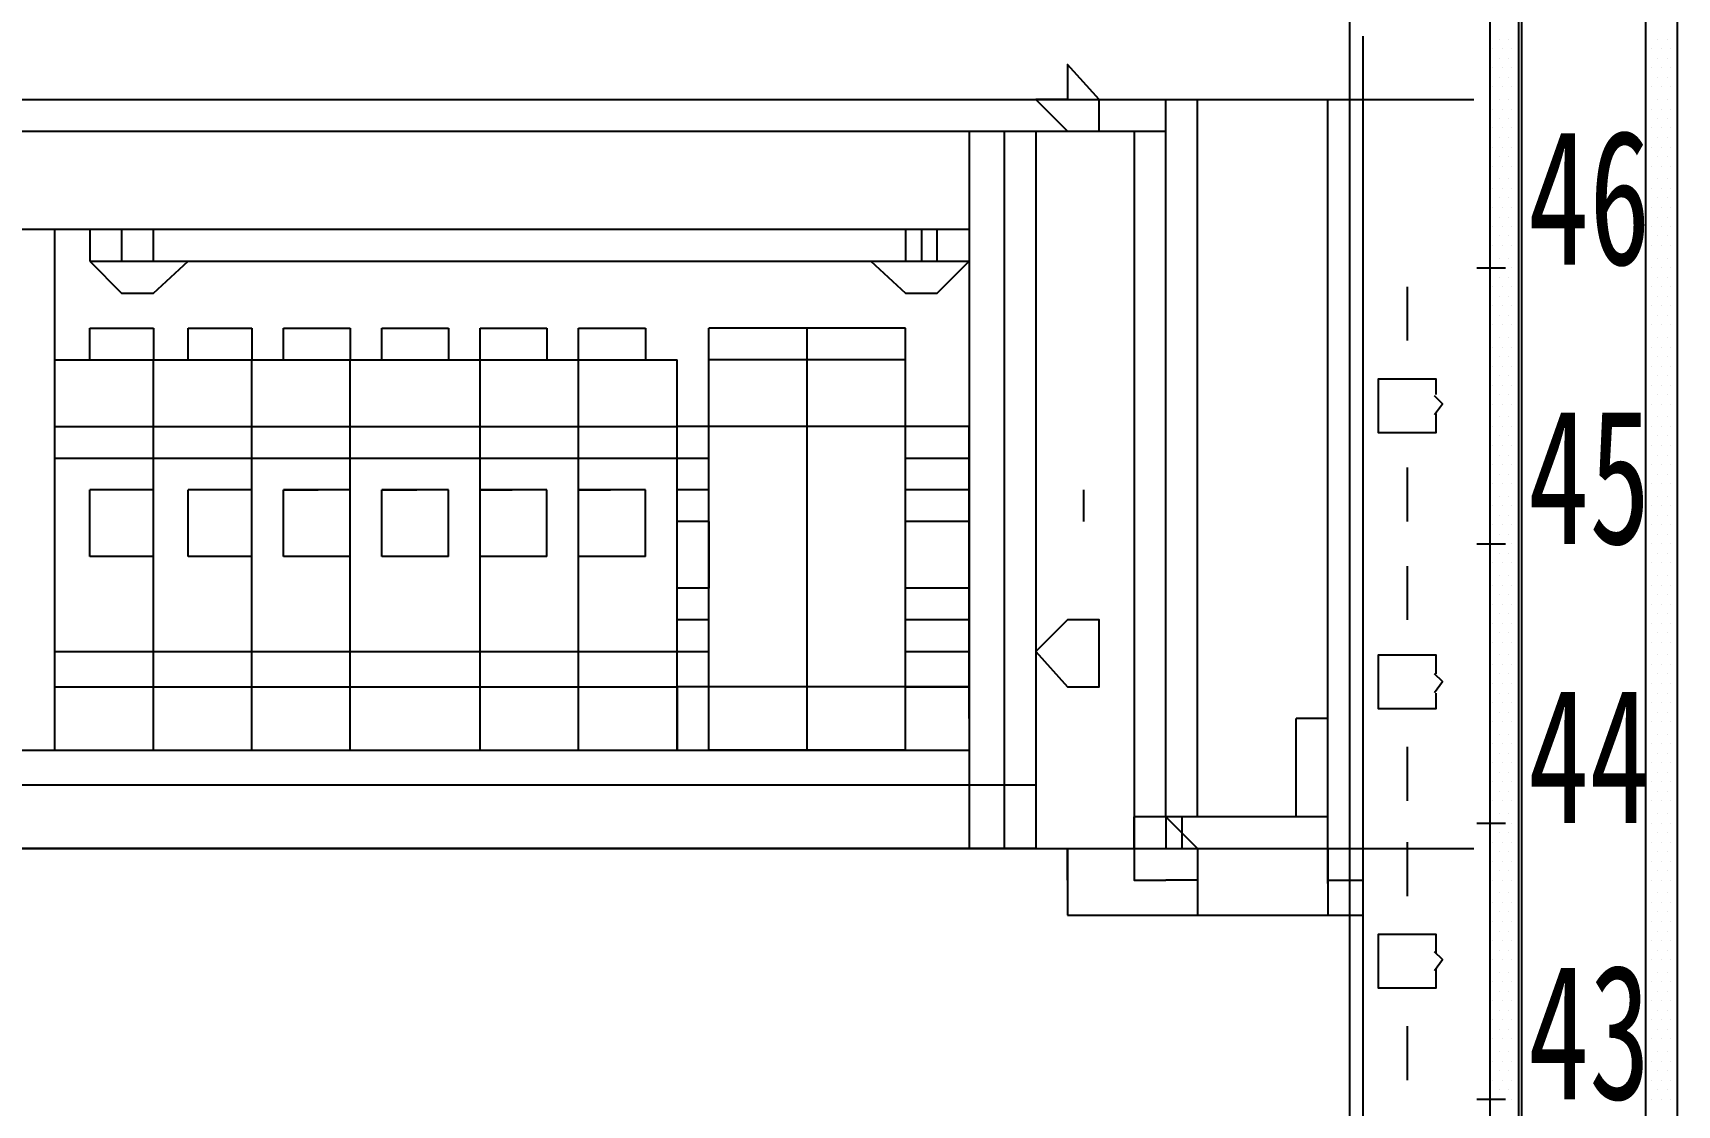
# Model space of a CAD drawing. Header units: metres. Extents: x 17 to 1264, y 17 to 859.
# Drawn here: x 403.2 to 477.8, y 651 to 699.7 of the extents above; entities that cross this region are included whole.
import ezdxf

# ---------------------------------------------------------------- set-up
doc = ezdxf.new("R2010")
doc.units = ezdxf.units.M
for name, color, linetype in [('LINES', 7, 'Continuous'), ('POLYLINES', 4, 'Continuous'), ('RECTS', 7, 'Continuous'), ('TEXTS', 3, 'Continuous')]:
    doc.layers.add(name, color=color, linetype=linetype)

msp = doc.modelspace()

# ---------------------------------------------------------------- linework, layer by layer
at = {"layer": 'LINES'}
for p, q in [((462.95, 121.54), (462.95, 716.83)), ((469.43, 698.98), (469.43, 698.98)), ((469.72, 699.41), (469.72, 699.41)), ((469.87, 698.98), (469.87, 698.98)), ((470.15, 699.41), (470.15, 699.41)), ((470.3, 698.98), (470.3, 698.98)), ((470.59, 699.41), (470.59, 699.41)), ((476.35, 699.41), (476.35, 699.41)), ((476.63, 698.98), (476.63, 698.98)), ((476.92, 699.41), (476.92, 699.41)), ((477.07, 698.98), (477.07, 698.98)), ((477.35, 699.41), (477.35, 699.41)), ((477.5, 698.98), (477.5, 698.98)), ((469.72, 698.54), (469.72, 698.54)), ((470.15, 698.54), (470.15, 698.54)), ((470.59, 698.54), (470.59, 698.54)), ((476.35, 698.54), (476.35, 698.54)), ((476.92, 698.54), (476.92, 698.54)), ((477.35, 698.54), (477.35, 698.54)), ((469.43, 698.11), (469.43, 698.11)), ((469.72, 697.68), (469.72, 697.68)), ((469.87, 698.11), (469.87, 698.11)), ((470.15, 697.68), (470.15, 697.68)), ((470.3, 698.11), (470.3, 698.11)), ((470.59, 697.68), (470.59, 697.68)), ((476.35, 697.68), (476.35, 697.68)), ((476.63, 698.11), (476.63, 698.11)), ((476.92, 697.68), (476.92, 697.68)), ((477.07, 698.11), (477.07, 698.11)), ((477.35, 697.68), (477.35, 697.68)), ((477.5, 698.11), (477.5, 698.11)), ((316.65, 696.67), (468.57, 696.67)), ((316.94, 696.67), (467.99, 696.67)), ((454.6, 664.13), (454.6, 696.67)), ((456.04, 664.13), (456.04, 696.67)), ((461.95, 661.1), (461.95, 696.67)), ((469.43, 697.25), (469.43, 697.25)), ((469.72, 696.67), (469.72, 696.67)), ((469.87, 697.25), (469.87, 697.25)), ((470.15, 696.67), (470.15, 696.67)), ((470.3, 697.25), (470.3, 697.25)), ((470.59, 696.67), (470.59, 696.67)), ((476.35, 696.67), (476.35, 696.67)), ((476.63, 697.25), (476.63, 697.25)), ((476.92, 696.67), (476.92, 696.67)), ((477.07, 697.25), (477.07, 697.25)), ((477.35, 696.67), (477.35, 696.67)), ((477.5, 697.25), (477.5, 697.25)), ((469.43, 696.24), (469.43, 696.24)), ((469.87, 696.24), (469.87, 696.24)), ((470.3, 696.24), (470.3, 696.24)), ((476.63, 696.24), (476.63, 696.24)), ((477.07, 696.24), (477.07, 696.24)), ((477.5, 696.24), (477.5, 696.24)), ((330.33, 695.23), (453.16, 695.23)), ((331.77, 695.23), (453.16, 695.23)), ((445.67, 695.23), (445.67, 662.69)), ((447.26, 695.23), (447.26, 662.69)), ((448.7, 695.23), (454.6, 695.23)), ((448.7, 695.23), (448.7, 662.69)), ((453.16, 695.23), (453.16, 662.69)), ((469.43, 695.38), (469.43, 695.38)), ((469.72, 695.81), (469.72, 695.81)), ((469.87, 695.38), (469.87, 695.38)), ((470.15, 695.81), (470.15, 695.81)), ((470.3, 695.38), (470.3, 695.38)), ((470.59, 695.81), (470.59, 695.81)), ((476.35, 695.81), (476.35, 695.81)), ((476.63, 695.38), (476.63, 695.38)), ((476.92, 695.81), (476.92, 695.81)), ((477.07, 695.38), (477.07, 695.38)), ((477.35, 695.81), (477.35, 695.81)), ((477.5, 695.38), (477.5, 695.38)), ((469.43, 694.51), (469.43, 694.51)), ((469.72, 694.94), (469.72, 694.94)), ((469.87, 694.51), (469.87, 694.51)), ((470.15, 694.94), (470.15, 694.94)), ((470.3, 694.51), (470.3, 694.51)), ((470.59, 694.94), (470.59, 694.94)), ((476.35, 694.94), (476.35, 694.94)), ((476.63, 694.51), (476.63, 694.51)), ((476.92, 694.94), (476.92, 694.94)), ((477.07, 694.51), (477.07, 694.51)), ((477.35, 694.94), (477.35, 694.94)), ((477.5, 694.51), (477.5, 694.51)), ((469.43, 693.65), (469.43, 693.65)), ((469.72, 694.08), (469.72, 694.08)), ((469.87, 693.65), (469.87, 693.65)), ((470.15, 694.08), (470.15, 694.08)), ((470.3, 693.65), (470.3, 693.65)), ((470.59, 694.08), (470.59, 694.08)), ((476.35, 694.08), (476.35, 694.08)), ((476.63, 693.65), (476.63, 693.65)), ((476.92, 694.08), (476.92, 694.08)), ((477.07, 693.65), (477.07, 693.65)), ((477.35, 694.08), (477.35, 694.08)), ((477.5, 693.65), (477.5, 693.65)), ((469.72, 693.07), (469.72, 693.07)), ((470.15, 693.07), (470.15, 693.07)), ((470.59, 693.07), (470.59, 693.07)), ((476.35, 693.07), (476.35, 693.07)), ((476.92, 693.07), (476.92, 693.07)), ((477.35, 693.07), (477.35, 693.07)), ((469.43, 692.64), (469.43, 692.64)), ((469.72, 692.21), (469.72, 692.21)), ((469.87, 692.64), (469.87, 692.64)), ((470.15, 692.21), (470.15, 692.21)), ((470.3, 692.64), (470.3, 692.64)), ((470.59, 692.21), (470.59, 692.21)), ((476.35, 692.21), (476.35, 692.21)), ((476.63, 692.64), (476.63, 692.64)), ((476.92, 692.21), (476.92, 692.21)), ((477.07, 692.64), (477.07, 692.64)), ((477.35, 692.21), (477.35, 692.21)), ((477.5, 692.64), (477.5, 692.64)), ((469.43, 691.78), (469.43, 691.78)), ((469.87, 691.78), (469.87, 691.78)), ((470.3, 691.78), (470.3, 691.78)), ((476.63, 691.78), (476.63, 691.78)), ((477.07, 691.78), (477.07, 691.78)), ((477.5, 691.78), (477.5, 691.78)), ((445.67, 690.77), (336.23, 690.77)), ((404.2, 667.15), (404.2, 690.77)), ((405.79, 690.77), (405.79, 689.33)), ((443.51, 690.77), (443.51, 689.33)), ((445.67, 690.77), (445.67, 689.33)), ((469.43, 690.91), (469.43, 690.91)), ((469.72, 691.34), (469.72, 691.34)), ((469.87, 690.91), (469.87, 690.91)), ((470.15, 691.34), (470.15, 691.34)), ((470.3, 690.91), (470.3, 690.91)), ((470.59, 691.34), (470.59, 691.34)), ((476.35, 691.34), (476.35, 691.34)), ((476.63, 690.91), (476.63, 690.91)), ((476.92, 691.34), (476.92, 691.34)), ((477.07, 690.91), (477.07, 690.91)), ((477.35, 691.34), (477.35, 691.34)), ((477.5, 690.91), (477.5, 690.91)), ((469.43, 690.05), (469.43, 690.05)), ((469.72, 690.48), (469.72, 690.48)), ((469.87, 690.05), (469.87, 690.05)), ((470.15, 690.48), (470.15, 690.48)), ((470.3, 690.05), (470.3, 690.05)), ((470.59, 690.48), (470.59, 690.48)), ((476.35, 690.48), (476.35, 690.48)), ((476.63, 690.05), (476.63, 690.05)), ((476.92, 690.48), (476.92, 690.48)), ((477.07, 690.05), (477.07, 690.05)), ((477.35, 690.48), (477.35, 690.48)), ((477.5, 690.05), (477.5, 690.05)), ((405.79, 689.33), (445.67, 689.33)), ((469.72, 689.47), (469.72, 689.47)), ((470.15, 689.47), (470.15, 689.47)), ((470.59, 689.47), (470.59, 689.47)), ((476.35, 689.47), (476.35, 689.47)), ((476.92, 689.47), (476.92, 689.47)), ((477.35, 689.47), (477.35, 689.47)), ((468.71, 689.04), (470.01, 689.04)), ((469.43, 689.04), (469.43, 689.04)), ((469.72, 688.61), (469.72, 688.61)), ((469.87, 689.04), (469.87, 689.04)), ((470.15, 688.61), (470.15, 688.61)), ((470.3, 689.04), (470.3, 689.04)), ((470.59, 688.61), (470.59, 688.61)), ((476.35, 688.61), (476.35, 688.61)), ((476.63, 689.04), (476.63, 689.04)), ((476.92, 688.61), (476.92, 688.61)), ((477.07, 689.04), (477.07, 689.04)), ((477.35, 688.61), (477.35, 688.61)), ((477.5, 689.04), (477.5, 689.04)), ((465.55, 688.18), (465.55, 685.73)), ((469.43, 688.18), (469.43, 688.18)), ((469.72, 687.74), (469.72, 687.74)), ((469.87, 688.18), (469.87, 688.18)), ((470.15, 687.74), (470.15, 687.74)), ((470.3, 688.18), (470.3, 688.18)), ((470.59, 687.74), (470.59, 687.74)), ((476.35, 687.74), (476.35, 687.74)), ((476.63, 688.18), (476.63, 688.18)), ((476.92, 687.74), (476.92, 687.74)), ((477.07, 688.18), (477.07, 688.18)), ((477.35, 687.74), (477.35, 687.74)), ((477.5, 688.18), (477.5, 688.18)), ((469.43, 687.31), (469.43, 687.31)), ((469.87, 687.31), (469.87, 687.31)), ((470.3, 687.31), (470.3, 687.31)), ((476.63, 687.31), (476.63, 687.31)), ((477.07, 687.31), (477.07, 687.31)), ((477.5, 687.31), (477.5, 687.31)), ((405.79, 686.3), (408.67, 686.3)), ((405.79, 686.3), (405.79, 686.3)), ((405.79, 684.86), (405.79, 686.3)), ((408.67, 686.3), (408.67, 686.3)), ((408.67, 686.3), (408.67, 684.86)), ((410.25, 686.3), (413.13, 686.3)), ((410.25, 686.3), (410.25, 686.3)), ((410.25, 684.86), (410.25, 686.3)), ((413.13, 686.3), (413.13, 686.3)), ((413.13, 686.3), (413.13, 684.86)), ((414.57, 686.3), (414.57, 686.3)), ((414.57, 684.86), (414.57, 686.3)), ((414.57, 686.3), (417.59, 686.3)), ((417.59, 686.3), (417.59, 686.3)), ((417.59, 686.3), (417.59, 684.86)), ((419.03, 686.3), (419.03, 686.3)), ((419.03, 684.86), (419.03, 686.3)), ((419.03, 686.3), (422.06, 686.3)), ((422.06, 686.3), (422.06, 686.3)), ((422.06, 686.3), (422.06, 684.86)), ((423.5, 686.3), (426.52, 686.3)), ((423.5, 686.3), (423.5, 686.3)), ((423.5, 684.86), (423.5, 686.3)), ((426.52, 686.3), (426.52, 686.3)), ((426.52, 686.3), (426.52, 684.86)), ((427.96, 686.3), (427.96, 686.3)), ((427.96, 684.86), (427.96, 686.3)), ((427.96, 686.3), (430.99, 686.3)), ((430.99, 686.3), (430.99, 686.3)), ((430.99, 686.3), (430.99, 684.86)), ((442.79, 686.3), (433.87, 686.3)), ((433.87, 667.15), (433.87, 686.3)), ((438.33, 667.15), (438.33, 686.3)), ((442.79, 667.15), (442.79, 686.3)), ((469.43, 686.45), (469.43, 686.45)), ((469.72, 686.88), (469.72, 686.88)), ((469.87, 686.45), (469.87, 686.45)), ((470.15, 686.88), (470.15, 686.88)), ((470.3, 686.45), (470.3, 686.45)), ((470.59, 686.88), (470.59, 686.88)), ((476.35, 686.88), (476.35, 686.88)), ((476.63, 686.45), (476.63, 686.45)), ((476.92, 686.88), (476.92, 686.88)), ((477.07, 686.45), (477.07, 686.45)), ((477.35, 686.88), (477.35, 686.88)), ((477.5, 686.45), (477.5, 686.45)), ((469.72, 685.87), (469.72, 685.87)), ((470.15, 685.87), (470.15, 685.87)), ((470.59, 685.87), (470.59, 685.87)), ((476.35, 685.87), (476.35, 685.87)), ((476.92, 685.87), (476.92, 685.87)), ((477.35, 685.87), (477.35, 685.87)), ((404.2, 684.86), (432.43, 684.86)), ((408.67, 667.15), (408.67, 684.86)), ((413.13, 667.15), (413.13, 684.86)), ((417.59, 667.15), (417.59, 684.86)), ((423.5, 667.15), (423.5, 684.86)), ((427.96, 667.15), (427.96, 684.86)), ((432.43, 667.15), (432.43, 684.86)), ((442.79, 684.86), (433.87, 684.86)), ((469.43, 685.44), (469.43, 685.44)), ((469.72, 685.01), (469.72, 685.01)), ((469.87, 685.44), (469.87, 685.44)), ((470.15, 685.01), (470.15, 685.01)), ((470.3, 685.44), (470.3, 685.44)), ((470.59, 685.01), (470.59, 685.01)), ((476.35, 685.01), (476.35, 685.01)), ((476.63, 685.44), (476.63, 685.44)), ((476.92, 685.01), (476.92, 685.01)), ((477.07, 685.44), (477.07, 685.44)), ((477.35, 685.01), (477.35, 685.01)), ((477.5, 685.44), (477.5, 685.44)), ((469.43, 684.58), (469.43, 684.58)), ((469.72, 684.14), (469.72, 684.14)), ((469.87, 684.58), (469.87, 684.58)), ((470.15, 684.14), (470.15, 684.14)), ((470.3, 684.58), (470.3, 684.58)), ((470.59, 684.14), (470.59, 684.14)), ((476.35, 684.14), (476.35, 684.14)), ((476.63, 684.58), (476.63, 684.58)), ((476.92, 684.14), (476.92, 684.14)), ((477.07, 684.58), (477.07, 684.58)), ((477.35, 684.14), (477.35, 684.14)), ((477.5, 684.58), (477.5, 684.58)), ((469.43, 683.71), (469.43, 683.71)), ((469.72, 683.28), (469.72, 683.28)), ((469.87, 683.71), (469.87, 683.71)), ((470.15, 683.28), (470.15, 683.28)), ((470.3, 683.71), (470.3, 683.71)), ((470.59, 683.28), (470.59, 683.28)), ((476.35, 683.28), (476.35, 683.28)), ((476.63, 683.71), (476.63, 683.71)), ((476.92, 683.28), (476.92, 683.28)), ((477.07, 683.71), (477.07, 683.71)), ((477.35, 683.28), (477.35, 683.28)), ((477.5, 683.71), (477.5, 683.71)), ((469.43, 682.85), (469.43, 682.85)), ((469.87, 682.85), (469.87, 682.85)), ((470.3, 682.85), (470.3, 682.85)), ((476.63, 682.85), (476.63, 682.85)), ((477.07, 682.85), (477.07, 682.85)), ((477.5, 682.85), (477.5, 682.85)), ((404.2, 681.84), (432.43, 681.84)), ((433.87, 681.84), (432.43, 681.84)), ((442.79, 681.84), (433.87, 681.84)), ((445.67, 681.84), (442.79, 681.84)), ((445.67, 670.03), (445.67, 681.84)), ((469.43, 681.84), (469.43, 681.84)), ((469.72, 682.27), (469.72, 682.27)), ((469.87, 681.84), (469.87, 681.84)), ((470.15, 682.27), (470.15, 682.27)), ((470.3, 681.84), (470.3, 681.84)), ((470.59, 682.27), (470.59, 682.27)), ((476.35, 682.27), (476.35, 682.27)), ((476.63, 681.84), (476.63, 681.84)), ((476.92, 682.27), (476.92, 682.27)), ((477.07, 681.84), (477.07, 681.84)), ((477.35, 682.27), (477.35, 682.27)), ((477.5, 681.84), (477.5, 681.84)), ((469.43, 680.98), (469.43, 680.98)), ((469.72, 681.41), (469.72, 681.41)), ((469.87, 680.98), (469.87, 680.98)), ((470.15, 681.41), (470.15, 681.41)), ((470.3, 680.98), (470.3, 680.98)), ((470.59, 681.41), (470.59, 681.41)), ((476.35, 681.41), (476.35, 681.41)), ((476.63, 680.98), (476.63, 680.98)), ((476.92, 681.41), (476.92, 681.41)), ((477.07, 680.98), (477.07, 680.98)), ((477.35, 681.41), (477.35, 681.41)), ((477.5, 680.98), (477.5, 680.98)), ((404.2, 680.4), (432.43, 680.4)), ((432.43, 680.4), (433.87, 680.4)), ((442.79, 680.4), (445.67, 680.4)), ((445.67, 680.4), (445.67, 680.4)), ((461.95, 665.57), (461.95, 680.4)), ((461.95, 680.4), (461.95, 680.4)), ((469.72, 680.54), (469.72, 680.54)), ((470.15, 680.54), (470.15, 680.54)), ((470.59, 680.54), (470.59, 680.54)), ((476.35, 680.54), (476.35, 680.54)), ((476.92, 680.54), (476.92, 680.54)), ((477.35, 680.54), (477.35, 680.54)), ((465.55, 679.97), (465.55, 677.52)), ((469.43, 680.11), (469.43, 680.11)), ((469.72, 679.68), (469.72, 679.68)), ((469.87, 680.11), (469.87, 680.11)), ((470.15, 679.68), (470.15, 679.68)), ((470.3, 680.11), (470.3, 680.11)), ((470.59, 679.68), (470.59, 679.68)), ((476.35, 679.68), (476.35, 679.68)), ((476.63, 680.11), (476.63, 680.11)), ((476.92, 679.68), (476.92, 679.68)), ((477.07, 680.11), (477.07, 680.11)), ((477.35, 679.68), (477.35, 679.68)), ((477.5, 680.11), (477.5, 680.11)), ((408.67, 678.96), (405.79, 678.96)), ((407.23, 678.96), (405.79, 678.96)), ((405.79, 678.96), (405.79, 678.96)), ((405.79, 675.94), (405.79, 678.96)), ((407.23, 678.96), (407.23, 678.96)), ((408.67, 678.96), (407.23, 678.96)), ((408.67, 675.94), (408.67, 678.96)), ((408.67, 678.96), (408.67, 678.96)), ((410.25, 678.96), (410.25, 678.96)), ((410.25, 675.94), (410.25, 678.96)), ((413.13, 678.96), (410.25, 678.96)), ((411.69, 678.96), (410.25, 678.96)), ((411.69, 678.96), (411.69, 678.96)), ((413.13, 678.96), (411.69, 678.96)), ((413.13, 678.96), (413.13, 678.96)), ((413.13, 675.94), (413.13, 678.96)), ((414.57, 678.96), (416.15, 678.96)), ((414.57, 675.94), (414.57, 678.96)), ((414.57, 678.96), (414.57, 678.96)), ((417.59, 678.96), (414.57, 678.96)), ((416.15, 678.96), (416.15, 678.96)), ((417.59, 678.96), (416.15, 678.96)), ((417.59, 675.94), (417.59, 678.96)), ((417.59, 678.96), (417.59, 678.96)), ((419.03, 678.96), (419.03, 678.96)), ((419.03, 675.94), (419.03, 678.96)), ((419.03, 678.96), (420.62, 678.96)), ((422.06, 678.96), (419.03, 678.96)), ((420.62, 678.96), (420.62, 678.96)), ((422.06, 678.96), (420.62, 678.96)), ((422.06, 675.94), (422.06, 678.96)), ((422.06, 678.96), (422.06, 678.96)), ((426.52, 678.96), (423.5, 678.96)), ((423.5, 678.96), (424.94, 678.96)), ((423.5, 675.94), (423.5, 678.96)), ((423.5, 678.96), (423.5, 678.96)), ((426.52, 678.96), (424.94, 678.96)), ((424.94, 678.96), (424.94, 678.96)), ((426.52, 675.94), (426.52, 678.96)), ((426.52, 678.96), (426.52, 678.96)), ((427.96, 678.96), (429.4, 678.96)), ((427.96, 675.94), (427.96, 678.96)), ((427.96, 678.96), (427.96, 678.96)), ((430.99, 678.96), (427.96, 678.96)), ((429.4, 678.96), (429.4, 678.96)), ((430.99, 678.96), (429.4, 678.96)), ((430.99, 678.96), (430.99, 678.96)), ((430.99, 675.94), (430.99, 678.96)), ((433.87, 678.96), (432.43, 678.96)), ((445.67, 678.96), (442.79, 678.96)), ((445.67, 678.96), (445.67, 678.96)), ((450.86, 678.96), (450.86, 677.52)), ((469.43, 679.25), (469.43, 679.25)), ((469.87, 679.25), (469.87, 679.25)), ((470.3, 679.25), (470.3, 679.25)), ((476.63, 679.25), (476.63, 679.25)), ((477.07, 679.25), (477.07, 679.25)), ((477.5, 679.25), (477.5, 679.25)), ((469.43, 678.24), (469.43, 678.24)), ((469.72, 678.67), (469.72, 678.67)), ((469.87, 678.24), (469.87, 678.24)), ((470.15, 678.67), (470.15, 678.67)), ((470.3, 678.24), (470.3, 678.24)), ((470.59, 678.67), (470.59, 678.67)), ((476.35, 678.67), (476.35, 678.67)), ((476.63, 678.24), (476.63, 678.24)), ((476.92, 678.67), (476.92, 678.67)), ((477.07, 678.24), (477.07, 678.24)), ((477.35, 678.67), (477.35, 678.67)), ((477.5, 678.24), (477.5, 678.24)), ((433.87, 677.52), (432.43, 677.52)), ((433.87, 677.52), (433.87, 674.5)), ((445.67, 677.52), (442.79, 677.52)), ((445.67, 677.52), (445.67, 674.5)), ((469.43, 677.38), (469.43, 677.38)), ((469.72, 677.81), (469.72, 677.81)), ((469.87, 677.38), (469.87, 677.38)), ((470.15, 677.81), (470.15, 677.81)), ((470.3, 677.38), (470.3, 677.38)), ((470.59, 677.81), (470.59, 677.81)), ((476.35, 677.81), (476.35, 677.81)), ((476.63, 677.38), (476.63, 677.38)), ((476.92, 677.81), (476.92, 677.81)), ((477.07, 677.38), (477.07, 677.38)), ((477.35, 677.81), (477.35, 677.81)), ((477.5, 677.38), (477.5, 677.38)), ((468.71, 676.51), (470.01, 676.51)), ((469.43, 676.51), (469.43, 676.51)), ((469.72, 676.94), (469.72, 676.94)), ((469.87, 676.51), (469.87, 676.51)), ((470.15, 676.94), (470.15, 676.94)), ((470.3, 676.51), (470.3, 676.51)), ((470.59, 676.94), (470.59, 676.94)), ((476.35, 676.94), (476.35, 676.94)), ((476.63, 676.51), (476.63, 676.51)), ((476.92, 676.94), (476.92, 676.94)), ((477.07, 676.51), (477.07, 676.51)), ((477.35, 676.94), (477.35, 676.94)), ((477.5, 676.51), (477.5, 676.51)), ((408.67, 675.94), (405.79, 675.94)), ((405.79, 675.94), (405.79, 675.94)), ((408.67, 675.94), (408.67, 675.94)), ((413.13, 675.94), (410.25, 675.94)), ((410.25, 675.94), (410.25, 675.94)), ((413.13, 675.94), (413.13, 675.94)), ((417.59, 675.94), (414.57, 675.94)), ((414.57, 675.94), (414.57, 675.94)), ((417.59, 675.94), (417.59, 675.94)), ((422.06, 675.94), (419.03, 675.94)), ((422.06, 675.94), (422.06, 675.94)), ((426.52, 675.94), (423.5, 675.94)), ((423.5, 675.94), (423.5, 675.94)), ((426.52, 675.94), (426.52, 675.94)), ((430.99, 675.94), (427.96, 675.94)), ((427.96, 675.94), (427.96, 675.94)), ((433.87, 675.94), (433.87, 675.94)), ((445.67, 675.94), (445.67, 675.94)), ((469.72, 676.08), (469.72, 676.08)), ((470.15, 676.08), (470.15, 676.08)), ((470.59, 676.08), (470.59, 676.08)), ((476.35, 676.08), (476.35, 676.08)), ((476.92, 676.08), (476.92, 676.08)), ((477.35, 676.08), (477.35, 676.08)), ((465.55, 675.5), (465.55, 673.06)), ((469.43, 675.65), (469.43, 675.65)), ((469.72, 675.07), (469.72, 675.07)), ((469.87, 675.65), (469.87, 675.65)), ((470.15, 675.07), (470.15, 675.07)), ((470.3, 675.65), (470.3, 675.65)), ((470.59, 675.07), (470.59, 675.07)), ((476.35, 675.07), (476.35, 675.07)), ((476.63, 675.65), (476.63, 675.65)), ((476.92, 675.07), (476.92, 675.07)), ((477.07, 675.65), (477.07, 675.65)), ((477.35, 675.07), (477.35, 675.07)), ((477.5, 675.65), (477.5, 675.65)), ((433.87, 674.5), (432.43, 674.5)), ((445.67, 674.5), (442.79, 674.5)), ((469.43, 674.64), (469.43, 674.64)), ((469.87, 674.64), (469.87, 674.64)), ((470.3, 674.64), (470.3, 674.64)), ((476.63, 674.64), (476.63, 674.64)), ((477.07, 674.64), (477.07, 674.64)), ((477.5, 674.64), (477.5, 674.64)), ((469.43, 673.78), (469.43, 673.78)), ((469.72, 674.21), (469.72, 674.21)), ((469.87, 673.78), (469.87, 673.78)), ((470.15, 674.21), (470.15, 674.21)), ((470.3, 673.78), (470.3, 673.78)), ((470.59, 674.21), (470.59, 674.21)), ((476.35, 674.21), (476.35, 674.21)), ((476.63, 673.78), (476.63, 673.78)), ((476.92, 674.21), (476.92, 674.21)), ((477.07, 673.78), (477.07, 673.78)), ((477.35, 674.21), (477.35, 674.21)), ((477.5, 673.78), (477.5, 673.78)), ((433.87, 673.06), (432.43, 673.06)), ((445.67, 673.06), (442.79, 673.06)), ((445.67, 673.06), (445.67, 673.06)), ((469.43, 672.91), (469.43, 672.91)), ((469.72, 673.34), (469.72, 673.34)), ((469.87, 672.91), (469.87, 672.91)), ((470.15, 673.34), (470.15, 673.34)), ((470.3, 672.91), (470.3, 672.91)), ((470.59, 673.34), (470.59, 673.34)), ((476.35, 673.34), (476.35, 673.34)), ((476.63, 672.91), (476.63, 672.91)), ((476.92, 673.34), (476.92, 673.34)), ((477.07, 672.91), (477.07, 672.91)), ((477.35, 673.34), (477.35, 673.34)), ((477.5, 672.91), (477.5, 672.91)), ((469.43, 672.05), (469.43, 672.05)), ((469.72, 672.48), (469.72, 672.48)), ((469.87, 672.05), (469.87, 672.05)), ((470.15, 672.48), (470.15, 672.48)), ((470.3, 672.05), (470.3, 672.05)), ((470.59, 672.48), (470.59, 672.48)), ((476.35, 672.48), (476.35, 672.48)), ((476.63, 672.05), (476.63, 672.05)), ((476.92, 672.48), (476.92, 672.48)), ((477.07, 672.05), (477.07, 672.05)), ((477.35, 672.48), (477.35, 672.48)), ((477.5, 672.05), (477.5, 672.05)), ((404.2, 671.62), (432.43, 671.62)), ((432.43, 671.62), (433.87, 671.62)), ((442.79, 671.62), (445.67, 671.62)), ((445.67, 671.62), (445.67, 671.62)), ((469.72, 671.47), (469.72, 671.47)), ((470.15, 671.47), (470.15, 671.47)), ((470.59, 671.47), (470.59, 671.47)), ((476.35, 671.47), (476.35, 671.47)), ((476.92, 671.47), (476.92, 671.47)), ((477.35, 671.47), (477.35, 671.47)), ((469.43, 671.04), (469.43, 671.04)), ((469.72, 670.61), (469.72, 670.61)), ((469.87, 671.04), (469.87, 671.04)), ((470.15, 670.61), (470.15, 670.61)), ((470.3, 671.04), (470.3, 671.04)), ((470.59, 670.61), (470.59, 670.61)), ((476.35, 670.61), (476.35, 670.61)), ((476.63, 671.04), (476.63, 671.04)), ((476.92, 670.61), (476.92, 670.61)), ((477.07, 671.04), (477.07, 671.04)), ((477.35, 670.61), (477.35, 670.61)), ((477.5, 671.04), (477.5, 671.04)), ((404.2, 670.03), (432.43, 670.03)), ((432.43, 670.03), (432.43, 670.03)), ((432.43, 670.03), (432.43, 667.15)), ((433.87, 670.03), (432.43, 670.03)), ((442.79, 670.03), (433.87, 670.03)), ((433.87, 667.15), (433.87, 670.03)), ((433.87, 670.03), (433.87, 670.03)), ((445.67, 670.03), (442.79, 670.03)), ((445.67, 668.59), (445.67, 670.03)), ((445.67, 670.03), (445.67, 670.03)), ((469.43, 670.18), (469.43, 670.18)), ((469.87, 670.18), (469.87, 670.18)), ((470.3, 670.18), (470.3, 670.18)), ((476.63, 670.18), (476.63, 670.18)), ((477.07, 670.18), (477.07, 670.18)), ((477.5, 670.18), (477.5, 670.18)), ((469.43, 669.31), (469.43, 669.31)), ((469.72, 669.74), (469.72, 669.74)), ((469.87, 669.31), (469.87, 669.31)), ((470.15, 669.74), (470.15, 669.74)), ((470.3, 669.31), (470.3, 669.31)), ((470.59, 669.74), (470.59, 669.74)), ((476.35, 669.74), (476.35, 669.74)), ((476.63, 669.31), (476.63, 669.31)), ((476.92, 669.74), (476.92, 669.74)), ((477.07, 669.31), (477.07, 669.31)), ((477.35, 669.74), (477.35, 669.74)), ((477.5, 669.31), (477.5, 669.31)), ((445.67, 668.59), (445.67, 668.59)), ((460.51, 664.13), (460.51, 668.59)), ((461.95, 668.59), (460.51, 668.59)), ((469.43, 668.45), (469.43, 668.45)), ((469.72, 668.88), (469.72, 668.88)), ((469.87, 668.45), (469.87, 668.45)), ((470.15, 668.88), (470.15, 668.88)), ((470.3, 668.45), (470.3, 668.45)), ((470.59, 668.88), (470.59, 668.88)), ((476.35, 668.88), (476.35, 668.88)), ((476.63, 668.45), (476.63, 668.45)), ((476.92, 668.88), (476.92, 668.88)), ((477.07, 668.45), (477.07, 668.45)), ((477.35, 668.88), (477.35, 668.88)), ((477.5, 668.45), (477.5, 668.45)), ((469.72, 667.87), (469.72, 667.87)), ((470.15, 667.87), (470.15, 667.87)), ((470.59, 667.87), (470.59, 667.87)), ((476.35, 667.87), (476.35, 667.87)), ((476.92, 667.87), (476.92, 667.87)), ((477.35, 667.87), (477.35, 667.87)), ((336.23, 667.15), (445.67, 667.15)), ((404.2, 667.15), (432.43, 667.15)), ((442.79, 667.15), (433.87, 667.15)), ((465.55, 667.3), (465.55, 664.85)), ((469.43, 667.44), (469.43, 667.44)), ((469.72, 667.01), (469.72, 667.01)), ((469.87, 667.44), (469.87, 667.44)), ((470.15, 667.01), (470.15, 667.01)), ((470.3, 667.44), (470.3, 667.44)), ((470.59, 667.01), (470.59, 667.01)), ((476.35, 667.01), (476.35, 667.01)), ((476.63, 667.44), (476.63, 667.44)), ((476.92, 667.01), (476.92, 667.01)), ((477.07, 667.44), (477.07, 667.44)), ((477.35, 667.01), (477.35, 667.01)), ((477.5, 667.44), (477.5, 667.44)), ((469.43, 666.58), (469.43, 666.58)), ((469.72, 666.14), (469.72, 666.14)), ((469.87, 666.58), (469.87, 666.58)), ((470.15, 666.14), (470.15, 666.14)), ((470.3, 666.58), (470.3, 666.58)), ((470.59, 666.14), (470.59, 666.14)), ((476.35, 666.14), (476.35, 666.14)), ((476.63, 666.58), (476.63, 666.58)), ((476.92, 666.14), (476.92, 666.14)), ((477.07, 666.58), (477.07, 666.58)), ((477.35, 666.14), (477.35, 666.14)), ((477.5, 666.58), (477.5, 666.58)), ((334.65, 665.57), (448.7, 665.57)), ((461.95, 665.57), (461.95, 665.57)), ((469.43, 665.71), (469.43, 665.71)), ((469.87, 665.71), (469.87, 665.71)), ((470.3, 665.71), (470.3, 665.71)), ((476.63, 665.71), (476.63, 665.71)), ((477.07, 665.71), (477.07, 665.71)), ((477.5, 665.71), (477.5, 665.71)), ((469.43, 664.85), (469.43, 664.85)), ((469.72, 665.28), (469.72, 665.28)), ((469.87, 664.85), (469.87, 664.85)), ((470.15, 665.28), (470.15, 665.28)), ((470.3, 664.85), (470.3, 664.85)), ((470.59, 665.28), (470.59, 665.28)), ((476.35, 665.28), (476.35, 665.28)), ((476.63, 664.85), (476.63, 664.85)), ((476.92, 665.28), (476.92, 665.28)), ((477.07, 664.85), (477.07, 664.85)), ((477.35, 665.28), (477.35, 665.28)), ((477.5, 664.85), (477.5, 664.85)), ((454.6, 664.13), (453.16, 664.13)), ((453.16, 662.69), (453.16, 664.13)), ((461.95, 664.13), (454.6, 664.13)), ((455.32, 664.13), (455.32, 662.69)), ((468.71, 663.84), (470.01, 663.84)), ((469.43, 663.84), (469.43, 663.84)), ((469.72, 664.27), (469.72, 664.27)), ((469.87, 663.84), (469.87, 663.84)), ((470.15, 664.27), (470.15, 664.27)), ((470.3, 663.84), (470.3, 663.84)), ((470.59, 664.27), (470.59, 664.27)), ((476.35, 664.27), (476.35, 664.27)), ((476.63, 663.84), (476.63, 663.84)), ((476.92, 664.27), (476.92, 664.27)), ((477.07, 663.84), (477.07, 663.84)), ((477.35, 664.27), (477.35, 664.27)), ((477.5, 663.84), (477.5, 663.84)), ((469.72, 663.41), (469.72, 663.41)), ((470.15, 663.41), (470.15, 663.41)), ((470.59, 663.41), (470.59, 663.41)), ((476.35, 663.41), (476.35, 663.41)), ((476.92, 663.41), (476.92, 663.41)), ((477.35, 663.41), (477.35, 663.41)), ((330.33, 662.69), (453.16, 662.69)), ((447.26, 662.69), (336.23, 662.69)), ((442.79, 662.69), (468.57, 662.69)), ((442.79, 662.69), (450.14, 662.69)), ((442.79, 662.69), (442.79, 662.69)), ((448.7, 662.69), (447.26, 662.69)), ((450.14, 661.25), (450.14, 662.69)), ((450.14, 662.69), (450.14, 659.66)), ((456.04, 662.69), (456.04, 659.66)), ((461.95, 662.69), (461.95, 659.66)), ((465.55, 662.98), (465.55, 660.53)), ((469.43, 662.98), (469.43, 662.98)), ((469.72, 662.54), (469.72, 662.54)), ((469.87, 662.98), (469.87, 662.98)), ((470.15, 662.54), (470.15, 662.54)), ((470.3, 662.98), (470.3, 662.98)), ((470.59, 662.54), (470.59, 662.54)), ((476.35, 662.54), (476.35, 662.54)), ((476.63, 662.98), (476.63, 662.98)), ((476.92, 662.54), (476.92, 662.54)), ((477.07, 662.98), (477.07, 662.98)), ((477.35, 662.54), (477.35, 662.54)), ((477.5, 662.98), (477.5, 662.98)), ((469.43, 662.11), (469.43, 662.11)), ((469.72, 661.68), (469.72, 661.68)), ((469.87, 662.11), (469.87, 662.11)), ((470.15, 661.68), (470.15, 661.68)), ((470.3, 662.11), (470.3, 662.11)), ((470.59, 661.68), (470.59, 661.68)), ((476.35, 661.68), (476.35, 661.68)), ((476.63, 662.11), (476.63, 662.11)), ((476.92, 661.68), (476.92, 661.68)), ((477.07, 662.11), (477.07, 662.11)), ((477.35, 661.68), (477.35, 661.68)), ((477.5, 662.11), (477.5, 662.11)), ((454.6, 661.25), (454.6, 661.25)), ((456.04, 661.25), (454.6, 661.25)), ((456.04, 661.25), (456.04, 661.25)), ((461.95, 661.25), (463.53, 661.25)), ((463.53, 661.25), (463.53, 659.66)), ((469.43, 661.25), (469.43, 661.25)), ((469.87, 661.25), (469.87, 661.25)), ((470.3, 661.25), (470.3, 661.25)), ((476.63, 661.25), (476.63, 661.25)), ((477.07, 661.25), (477.07, 661.25)), ((477.5, 661.25), (477.5, 661.25)), ((469.43, 660.24), (469.43, 660.24)), ((469.72, 660.67), (469.72, 660.67)), ((469.87, 660.24), (469.87, 660.24)), ((470.15, 660.67), (470.15, 660.67)), ((470.3, 660.24), (470.3, 660.24)), ((470.59, 660.67), (470.59, 660.67)), ((476.35, 660.67), (476.35, 660.67)), ((476.63, 660.24), (476.63, 660.24)), ((476.92, 660.67), (476.92, 660.67)), ((477.07, 660.24), (477.07, 660.24)), ((477.35, 660.67), (477.35, 660.67)), ((477.5, 660.24), (477.5, 660.24)), ((450.14, 659.66), (461.95, 659.66)), ((450.14, 659.66), (450.14, 659.66)), ((461.95, 659.66), (463.53, 659.66)), ((469.43, 659.38), (469.43, 659.38)), ((469.72, 659.81), (469.72, 659.81)), ((469.87, 659.38), (469.87, 659.38)), ((470.15, 659.81), (470.15, 659.81)), ((470.3, 659.38), (470.3, 659.38)), ((470.59, 659.81), (470.59, 659.81)), ((476.35, 659.81), (476.35, 659.81)), ((476.63, 659.38), (476.63, 659.38)), ((476.92, 659.81), (476.92, 659.81)), ((477.07, 659.38), (477.07, 659.38)), ((477.35, 659.81), (477.35, 659.81)), ((477.5, 659.38), (477.5, 659.38)), ((469.72, 658.94), (469.72, 658.94)), ((470.15, 658.94), (470.15, 658.94)), ((470.59, 658.94), (470.59, 658.94)), ((476.35, 658.94), (476.35, 658.94)), ((476.92, 658.94), (476.92, 658.94)), ((477.35, 658.94), (477.35, 658.94)), ((469.43, 658.51), (469.43, 658.51)), ((469.72, 658.08), (469.72, 658.08)), ((469.87, 658.51), (469.87, 658.51)), ((470.15, 658.08), (470.15, 658.08)), ((470.3, 658.51), (470.3, 658.51)), ((470.59, 658.08), (470.59, 658.08)), ((476.35, 658.08), (476.35, 658.08)), ((476.63, 658.51), (476.63, 658.51)), ((476.92, 658.08), (476.92, 658.08)), ((477.07, 658.51), (477.07, 658.51)), ((477.35, 658.08), (477.35, 658.08)), ((477.5, 658.51), (477.5, 658.51)), ((469.43, 657.65), (469.43, 657.65)), ((469.87, 657.65), (469.87, 657.65)), ((470.3, 657.65), (470.3, 657.65)), ((476.63, 657.65), (476.63, 657.65)), ((477.07, 657.65), (477.07, 657.65)), ((477.5, 657.65), (477.5, 657.65)), ((469.43, 656.64), (469.43, 656.64)), ((469.72, 657.07), (469.72, 657.07)), ((469.87, 656.64), (469.87, 656.64)), ((470.15, 657.07), (470.15, 657.07)), ((470.3, 656.64), (470.3, 656.64)), ((470.59, 657.07), (470.59, 657.07)), ((476.35, 657.07), (476.35, 657.07)), ((476.63, 656.64), (476.63, 656.64)), ((476.92, 657.07), (476.92, 657.07)), ((477.07, 656.64), (477.07, 656.64)), ((477.35, 657.07), (477.35, 657.07)), ((477.5, 656.64), (477.5, 656.64)), ((469.43, 655.78), (469.43, 655.78)), ((469.72, 656.21), (469.72, 656.21)), ((469.87, 655.78), (469.87, 655.78)), ((470.15, 656.21), (470.15, 656.21)), ((470.3, 655.78), (470.3, 655.78)), ((470.59, 656.21), (470.59, 656.21)), ((476.35, 656.21), (476.35, 656.21)), ((476.63, 655.78), (476.63, 655.78)), ((476.92, 656.21), (476.92, 656.21)), ((477.07, 655.78), (477.07, 655.78)), ((477.35, 656.21), (477.35, 656.21)), ((477.5, 655.78), (477.5, 655.78)), ((469.43, 654.91), (469.43, 654.91)), ((469.72, 655.34), (469.72, 655.34)), ((469.87, 654.91), (469.87, 654.91)), ((470.15, 655.34), (470.15, 655.34)), ((470.3, 654.91), (470.3, 654.91)), ((470.59, 655.34), (470.59, 655.34)), ((476.35, 655.34), (476.35, 655.34)), ((476.63, 654.91), (476.63, 654.91)), ((476.92, 655.34), (476.92, 655.34)), ((477.07, 654.91), (477.07, 654.91)), ((477.35, 655.34), (477.35, 655.34)), ((477.5, 654.91), (477.5, 654.91)), ((465.55, 654.62), (465.55, 652.18)), ((469.72, 654.48), (469.72, 654.48)), ((470.15, 654.48), (470.15, 654.48)), ((470.59, 654.48), (470.59, 654.48)), ((476.35, 654.48), (476.35, 654.48)), ((476.92, 654.48), (476.92, 654.48)), ((477.35, 654.48), (477.35, 654.48)), ((469.43, 654.05), (469.43, 654.05)), ((469.72, 653.47), (469.72, 653.47)), ((469.87, 654.05), (469.87, 654.05)), ((470.15, 653.47), (470.15, 653.47)), ((470.3, 654.05), (470.3, 654.05)), ((470.59, 653.47), (470.59, 653.47)), ((476.35, 653.47), (476.35, 653.47)), ((476.63, 654.05), (476.63, 654.05)), ((476.92, 653.47), (476.92, 653.47)), ((477.07, 654.05), (477.07, 654.05)), ((477.35, 653.47), (477.35, 653.47)), ((477.5, 654.05), (477.5, 654.05)), ((469.43, 653.04), (469.43, 653.04)), ((469.87, 653.04), (469.87, 653.04)), ((470.3, 653.04), (470.3, 653.04)), ((476.63, 653.04), (476.63, 653.04)), ((477.07, 653.04), (477.07, 653.04)), ((477.5, 653.04), (477.5, 653.04)), ((469.43, 652.18), (469.43, 652.18)), ((469.72, 652.61), (469.72, 652.61)), ((469.87, 652.18), (469.87, 652.18)), ((470.15, 652.61), (470.15, 652.61)), ((470.3, 652.18), (470.3, 652.18)), ((470.59, 652.61), (470.59, 652.61)), ((476.35, 652.61), (476.35, 652.61)), ((476.63, 652.18), (476.63, 652.18)), ((476.92, 652.61), (476.92, 652.61)), ((477.07, 652.18), (477.07, 652.18)), ((477.35, 652.61), (477.35, 652.61)), ((477.5, 652.18), (477.5, 652.18)), ((468.71, 651.31), (470.01, 651.31)), ((469.43, 651.31), (469.43, 651.31)), ((469.72, 651.74), (469.72, 651.74)), ((469.87, 651.31), (469.87, 651.31)), ((470.15, 651.74), (470.15, 651.74)), ((470.3, 651.31), (470.3, 651.31)), ((470.59, 651.74), (470.59, 651.74)), ((476.35, 651.74), (476.35, 651.74)), ((476.63, 651.31), (476.63, 651.31)), ((476.92, 651.74), (476.92, 651.74)), ((477.07, 651.31), (477.07, 651.31)), ((477.35, 651.74), (477.35, 651.74)), ((477.5, 651.31), (477.5, 651.31))]:
    msp.add_line(p, q, dxfattribs=at)
at = {"layer": 'POLYLINES'}
for points in [[(470.73, 718.42), (470.73, 574.85), (470.73, 121.54)], [(470.73, 718.42), (470.73, 574.85), (470.73, 121.54)], [(463.53, 699.55), (463.53, 560.59), (463.53, 121.54)], [(451.58, 696.67), (450.14, 698.26), (450.14, 696.67), (448.7, 696.67), (450.14, 695.23), (451.58, 695.23), (451.58, 696.67)], [(407.23, 690.77), (407.23, 689.33), (408.67, 689.33), (408.67, 690.77)], [(407.23, 690.77), (407.23, 689.33), (408.67, 689.33), (408.67, 690.77)], [(442.79, 690.77), (442.79, 689.33), (444.23, 689.33), (444.23, 690.77)], [(405.79, 689.33), (407.23, 687.89), (408.67, 687.89), (410.25, 689.33)], [(441.21, 689.33), (442.79, 687.89), (444.23, 687.89), (445.67, 689.33)], [(466.84, 682.42), (466.84, 681.55), (464.25, 681.55), (464.25, 684), (466.84, 684), (466.84, 683.28)], [(466.79, 682.38), (467.14, 682.87), (466.79, 683.23)], [(451.58, 671.62), (451.58, 673.06), (450.14, 673.06), (448.7, 671.62), (450.14, 670.03), (451.58, 670.03), (451.58, 671.62)], [(466.84, 669.74), (466.84, 669.02), (464.25, 669.02), (464.25, 671.47), (466.84, 671.47), (466.84, 670.61)], [(466.79, 669.76), (467.14, 670.26), (466.79, 670.61)], [(442.79, 670.03), (445.67, 670.03), (445.67, 667.15)], [(456.04, 662.69), (454.6, 664.13), (454.6, 662.69), (456.04, 662.69)], [(453.16, 662.69), (453.16, 661.25), (454.6, 661.25)], [(466.84, 657.22), (466.84, 656.35), (464.25, 656.35), (464.25, 658.8), (466.84, 658.8), (466.84, 657.94)], [(466.79, 657.15), (467.14, 657.65), (466.79, 658)]]:
    msp.add_lwpolyline(points, dxfattribs=at)
at = {"layer": 'RECTS'}
for points in [[(307.72, 732.67), (477.79, 732.67), (477.79, 109.01), (307.72, 109.01)], [(309.02, 731.23), (476.35, 731.23), (476.35, 110.45), (309.02, 110.45)], [(314.78, 718.42), (470.59, 718.42), (470.59, 120.1), (314.78, 120.1)], [(316.22, 716.83), (469.29, 716.83), (469.29, 121.54), (316.22, 121.54)]]:
    msp.add_lwpolyline(points, dxfattribs=at)

# ---------------------------------------------------------------- texts
at = {"layer": 'TEXTS', "width": 0.666667}
for s, p in [('46', (471.02, 689.18)), ('45', (471.02, 676.51)), ('44', (471.02, 663.84)), ('43', (471.02, 651.31))]:
    msp.add_text(s, height=6.13, dxfattribs=at).set_placement(p)

doc.saveas('drawing.dxf')
